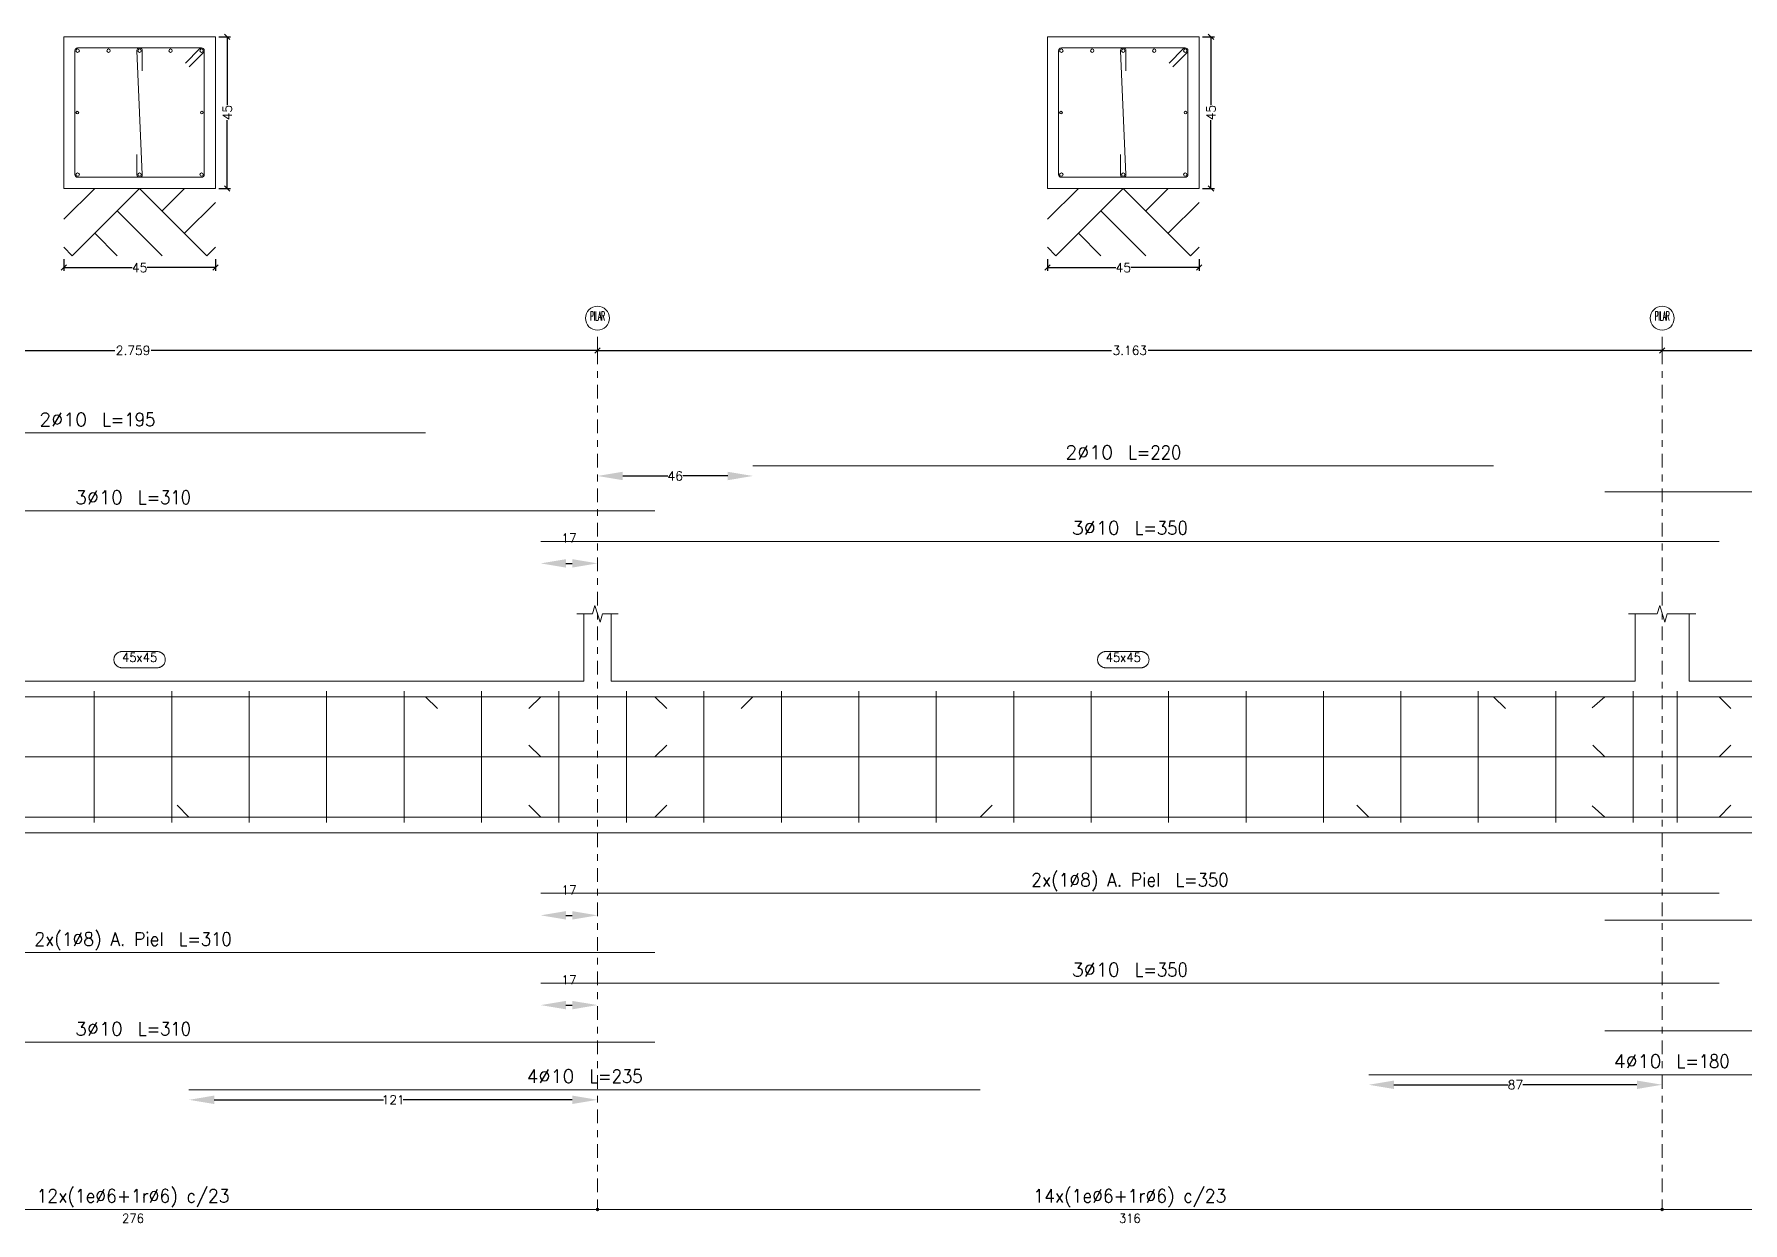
# Model space of a CAD drawing. Header units: millimetres. Extents: x 1 to 227, y -3 to 111.
# Drawn here: x 94.16 to 119.54, y 85.09 to 102.74 of the extents above; entities that cross this region are included whole.
import ezdxf
from ezdxf.enums import TextEntityAlignment as Align

# ---------------------------------------------------------------- set-up
doc = ezdxf.new("R2010")
doc.units = ezdxf.units.MM
doc.linetypes.add('CYPE_RAYAPUNTO', pattern=[0.4125, 0.2025, -0.105, 0, -0.105])
for name, color, linetype, lineweight in [('ALZ_ARM_LONG_ARM_TEXTOS', 3, 'Continuous', 9), ('ALZ_ARM_LONG_TXT_LONG', 3, 'Continuous', 9), ('ALZ_ARM_TRANS_TXT_EST', 3, 'Continuous', 9), ('ALZ_CONT_NUDOS', 122, 'Continuous', 9), ('ALZ_CONT_VIG_HORMIGON', 2, 'Continuous', 9), ('ALZ_COT_COT_ARM', 3, 'Continuous', 0), ('ALZ_COT_COT_EST', 3, 'Continuous', 0), ('ALZ_COT_COT_LIN_APOYOS', 2, 'CYPE_RAYAPUNTO', 0), ('ALZ_COT_LONGITUD_PROYECTADA', 122, 'Continuous', 0), ('ALZ_COT_TEXTOS_ESTRIBOS', 122, 'Continuous', 0), ('ALZ_REF_COT_LIN_AUX_COTA', 2, 'CYPE_RAYAPUNTO', 9), ('ALZ_REF_REF_NOMBRE', 3, 'Continuous', 9), ('ALZ_REF_REF_REFERENCIA', 3, 'Continuous', 9), ('ALZ_REF_TEXTO_REF_NOMBRE', 3, 'Continuous', 9), ('ALZ_REF_TEXTO_REF_REFERENCIA', 3, 'Continuous', 9), ('ARM_LONGITUDINAL_Ø10', 103, 'Continuous', 9), ('ARM_LONGITUDINAL_Ø8', 32, 'Continuous', 9), ('ARM_TRANSVERSAL_Ø6', 151, 'Continuous', 9), ('SEC_CONT_TERRENO_SECCION', 36, 'Continuous', 0), ('SEC_CONT_VIG_HORMIGON_SECCION', 2, 'Continuous', 9), ('SEC_COTAS_SEC_DIM_VIGA', 122, 'Continuous', 0)]:
    doc.layers.add(name, color=color, linetype=linetype, lineweight=lineweight)
doc.styles.add('CYPETXT_0.2_romans', font='romans__.ttf', dxfattribs={"height": 0.133333})
doc.styles.add('CYPETXT_romans', font='romans__.ttf', dxfattribs={"height": 0.2})
doc.dimstyles.new('cype_arrow', dxfattribs={"dimtxt": 0.18, "dimasz": 0.375, "dimexe": 0.05, "dimexo": 0.05, "dimgap": 0, "dimtad": 0, "dimdec": 4, "dimzin": 0, "dimdsep": 46, "dimtxsty": 'CYPETXT_0.2_romans', "dimcen": 0.09, "dimadec": 0, "dimazin": 0, "dimtfac": 1, "dimtdec": 4, "dimtofl": 0, "dimtmove": 2, "dimatfit": 3, "dimfxl": 1, "dimtolj": 1, "dimtzin": 0, "dimarcsym": 0})
doc.dimstyles.new('cype_oblique', dxfattribs={"dimtxt": 0.18, "dimasz": 0.18, "dimexe": 0.05, "dimexo": 0.05, "dimgap": 0, "dimtad": 0, "dimdec": 4, "dimzin": 0, "dimdsep": 46, "dimtxsty": 'CYPETXT_0.2_romans', "dimblk": 'OBLIQUE', "dimtsz": 0.04, "dimcen": 0.09, "dimadec": 0, "dimazin": 0, "dimtfac": 1, "dimtdec": 4, "dimtofl": 0, "dimtmove": 2, "dimatfit": 3, "dimfxl": 1, "dimtolj": 1, "dimtzin": 0, "dimarcsym": 0})

# ---------------------------------------------------------------- blocks, each defined once
blk = doc.blocks.new('*D10')
at = {"layer": 'Defpoints', "color": 0, "transparency": 16777216}
for p in [(94.605, 99.455), (96.855, 99.455), (96.855, 99.278)]:
    blk.add_point(p, dxfattribs=at)
at = {"layer": 'SEC_COTAS_SEC_DIM_VIGA', "color": 0, "lineweight": -2, "transparency": 16777216}
for p, q in [((94.565, 99.238), (94.645, 99.318)), ((94.605, 99.405), (94.605, 99.228)), ((94.605, 99.278), (95.62, 99.278)), ((96.855, 99.278), (95.84, 99.278)), ((96.815, 99.238), (96.895, 99.318)), ((96.855, 99.405), (96.855, 99.228))]:
    blk.add_line(p, q, dxfattribs=at)
at = {"layer": 'SEC_COTAS_SEC_DIM_VIGA', "color": 0, "transparency": 16777216, "insert": (95.73, 99.278), "char_height": 0.1333, "attachment_point": 5, "style": 'CYPETXT_0.2_romans'}
blk.add_mtext('\\A1;45', dxfattribs=at)
blk = doc.blocks.new('_OBLIQUE')
at = {"color": 0, "linetype": 'ByBlock', "lineweight": -2}
blk.add_line((-0.5, -0.5), (0.5, 0.5), dxfattribs=at)
blk = doc.blocks.new('*D11')
at = {"layer": 'Defpoints', "color": 0, "transparency": 16777216}
for p in [(96.855, 102.705), (97.032, 102.705), (96.855, 100.455)]:
    blk.add_point(p, dxfattribs=at)
at = {"layer": 'SEC_COTAS_SEC_DIM_VIGA', "color": 0, "lineweight": -2, "transparency": 16777216}
for p, q in [((96.905, 102.705), (97.082, 102.705)), ((97.072, 102.665), (96.992, 102.745)), ((97.032, 102.705), (97.032, 101.69)), ((97.032, 100.455), (97.032, 101.47)), ((97.072, 100.415), (96.992, 100.495)), ((96.905, 100.455), (97.082, 100.455))]:
    blk.add_line(p, q, dxfattribs=at)
at = {"layer": 'SEC_COTAS_SEC_DIM_VIGA', "color": 0, "transparency": 16777216, "insert": (97.032, 101.58), "char_height": 0.1333, "attachment_point": 5, "rotation": 90, "style": 'CYPETXT_0.2_romans'}
blk.add_mtext('\\A1;45', dxfattribs=at)
blk = doc.blocks.new('*D12')
at = {"layer": 'Defpoints', "color": 0, "transparency": 16777216}
for p in [(109.214, 99.455), (111.464, 99.455), (111.464, 99.278)]:
    blk.add_point(p, dxfattribs=at)
at = {"layer": 'SEC_COTAS_SEC_DIM_VIGA', "color": 0, "lineweight": -2, "transparency": 16777216}
for p, q in [((109.174, 99.238), (109.254, 99.318)), ((109.214, 99.405), (109.214, 99.228)), ((109.214, 99.278), (110.228, 99.278)), ((111.464, 99.278), (110.449, 99.278)), ((111.424, 99.238), (111.504, 99.318)), ((111.464, 99.405), (111.464, 99.228))]:
    blk.add_line(p, q, dxfattribs=at)
at = {"layer": 'SEC_COTAS_SEC_DIM_VIGA', "color": 0, "transparency": 16777216, "insert": (110.339, 99.278), "char_height": 0.1333, "attachment_point": 5, "style": 'CYPETXT_0.2_romans'}
blk.add_mtext('\\A1;45', dxfattribs=at)
blk = doc.blocks.new('*D13')
at = {"layer": 'Defpoints', "color": 0, "transparency": 16777216}
for p in [(111.464, 102.705), (111.641, 102.705), (111.464, 100.455)]:
    blk.add_point(p, dxfattribs=at)
at = {"layer": 'SEC_COTAS_SEC_DIM_VIGA', "color": 0, "lineweight": -2, "transparency": 16777216}
for p, q in [((111.514, 102.705), (111.691, 102.705)), ((111.681, 102.665), (111.601, 102.745)), ((111.641, 102.705), (111.641, 101.69)), ((111.641, 100.455), (111.641, 101.47)), ((111.681, 100.415), (111.601, 100.495)), ((111.514, 100.455), (111.691, 100.455))]:
    blk.add_line(p, q, dxfattribs=at)
at = {"layer": 'SEC_COTAS_SEC_DIM_VIGA', "color": 0, "transparency": 16777216, "insert": (111.641, 101.58), "char_height": 0.1333, "attachment_point": 5, "rotation": 90, "style": 'CYPETXT_0.2_romans'}
blk.add_mtext('\\A1;45', dxfattribs=at)
blk = doc.blocks.new('*D19')
at = {"layer": 'ALZ_COT_LONGITUD_PROYECTADA', "color": 0, "lineweight": -2, "transparency": 16777216}
for p, q in [((88.695, 98.009), (88.775, 98.089)), ((88.735, 98.049), (95.361, 98.049)), ((102.53, 98.049), (95.904, 98.049)), ((102.49, 98.009), (102.57, 98.089))]:
    blk.add_line(p, q, dxfattribs=at)
at = {"layer": 'Defpoints', "color": 0, "transparency": 16777216}
for p in [(88.735, 98.049), (88.735, 98.049), (102.53, 98.049)]:
    blk.add_point(p, dxfattribs=at)
at = {"layer": 'ALZ_COT_LONGITUD_PROYECTADA', "color": 0, "transparency": 16777216, "insert": (95.633, 98.049), "char_height": 0.1333, "attachment_point": 5, "style": 'CYPETXT_0.2_romans'}
blk.add_mtext('\\A1;2.759', dxfattribs=at)
blk = doc.blocks.new('*D20')
at = {"layer": 'ALZ_COT_LONGITUD_PROYECTADA', "color": 0, "lineweight": -2, "transparency": 16777216}
for p, q in [((102.49, 98.009), (102.57, 98.089)), ((102.53, 98.049), (110.165, 98.049)), ((118.342, 98.049), (110.707, 98.049)), ((118.302, 98.009), (118.382, 98.089))]:
    blk.add_line(p, q, dxfattribs=at)
at = {"layer": 'Defpoints', "color": 0, "transparency": 16777216}
for p in [(102.53, 98.049), (102.53, 98.049), (118.342, 98.049)]:
    blk.add_point(p, dxfattribs=at)
at = {"layer": 'ALZ_COT_LONGITUD_PROYECTADA', "color": 0, "transparency": 16777216, "insert": (110.436, 98.049), "char_height": 0.1333, "attachment_point": 5, "style": 'CYPETXT_0.2_romans'}
blk.add_mtext('\\A1;3.163', dxfattribs=at)
blk = doc.blocks.new('*D21')
at = {"layer": 'ALZ_COT_LONGITUD_PROYECTADA', "color": 0, "lineweight": -2, "transparency": 16777216}
for p, q in [((118.302, 98.009), (118.382, 98.089)), ((118.342, 98.049), (128.343, 98.049)), ((138.887, 98.049), (128.887, 98.049)), ((138.847, 98.009), (138.927, 98.089))]:
    blk.add_line(p, q, dxfattribs=at)
at = {"layer": 'Defpoints', "color": 0, "transparency": 16777216}
for p in [(118.342, 98.049), (118.342, 98.049), (138.887, 98.049)]:
    blk.add_point(p, dxfattribs=at)
at = {"layer": 'ALZ_COT_LONGITUD_PROYECTADA', "color": 0, "transparency": 16777216, "insert": (128.615, 98.049), "char_height": 0.1333, "attachment_point": 5, "style": 'CYPETXT_0.2_romans'}
blk.add_mtext('\\A1;4.109', dxfattribs=at)
blk = doc.blocks.new('*D25')
at = {"layer": 'ALZ_COT_COT_ARM', "color": 0, "lineweight": -2, "transparency": 16777216}
blk.add_line((102.06125, 94.885838), (102.155, 94.885838), dxfattribs=at)
at = {"layer": 'ALZ_COT_COT_ARM', "color": 0, "transparency": 16777216}
for points in [[(102.06125, 94.948338), (102.06125, 94.823338), (101.68625, 94.885838)], [(102.155, 94.948338), (102.155, 94.823338), (102.53, 94.885838)]]:
    blk.add_solid(points, dxfattribs=at)
at = {"layer": 'Defpoints', "color": 0, "transparency": 16777216}
for p in [(101.68625, 94.885838), (102.53, 94.885838), (102.53, 94.885838)]:
    blk.add_point(p, dxfattribs=at)
at = {"layer": 'ALZ_COT_COT_ARM', "color": 0, "transparency": 16777216, "insert": (102.108125, 95.260838), "char_height": 0.1333333, "attachment_point": 5, "style": 'CYPETXT_0.2_romans'}
blk.add_mtext('\\A1;17', dxfattribs=at)
blk = doc.blocks.new('*D26')
at = {"layer": 'ALZ_COT_COT_ARM', "color": 0, "lineweight": -2, "transparency": 16777216}
blk.add_line((102.061, 88.326), (102.155, 88.326), dxfattribs=at)
at = {"layer": 'ALZ_COT_COT_ARM', "color": 0, "transparency": 16777216}
for points in [[(102.061, 88.388), (102.061, 88.263), (101.686, 88.326)], [(102.155, 88.388), (102.155, 88.263), (102.53, 88.326)]]:
    blk.add_solid(points, dxfattribs=at)
at = {"layer": 'Defpoints', "color": 0, "transparency": 16777216}
for p in [(101.686, 88.326), (102.53, 88.326), (102.53, 88.326)]:
    blk.add_point(p, dxfattribs=at)
at = {"layer": 'ALZ_COT_COT_ARM', "color": 0, "transparency": 16777216, "insert": (102.108, 88.701), "char_height": 0.1333, "attachment_point": 5, "style": 'CYPETXT_0.2_romans'}
blk.add_mtext('\\A1;17', dxfattribs=at)
blk = doc.blocks.new('*D29')
at = {"layer": 'ALZ_COT_COT_ARM', "color": 0, "lineweight": -2, "transparency": 16777216}
blk.add_line((102.06125, 89.658838), (102.155, 89.658838), dxfattribs=at)
at = {"layer": 'ALZ_COT_COT_ARM', "color": 0, "transparency": 16777216}
for points in [[(102.06125, 89.721338), (102.06125, 89.596338), (101.68625, 89.658838)], [(102.155, 89.721338), (102.155, 89.596338), (102.53, 89.658838)]]:
    blk.add_solid(points, dxfattribs=at)
at = {"layer": 'Defpoints', "color": 0, "transparency": 16777216}
for p in [(101.68625, 89.658838), (102.53, 89.658838), (102.53, 89.658838)]:
    blk.add_point(p, dxfattribs=at)
at = {"layer": 'ALZ_COT_COT_ARM', "color": 0, "transparency": 16777216, "insert": (102.108125, 90.033838), "char_height": 0.1333333, "attachment_point": 5, "style": 'CYPETXT_0.2_romans'}
blk.add_mtext('\\A1;17', dxfattribs=at)
blk = doc.blocks.new('*D31')
at = {"layer": 'ALZ_COT_COT_ARM', "color": 0, "lineweight": -2, "transparency": 16777216}
for p, q in [((102.905, 96.184), (103.574, 96.184)), ((104.464, 96.184), (103.795, 96.184))]:
    blk.add_line(p, q, dxfattribs=at)
at = {"layer": 'ALZ_COT_COT_ARM', "color": 0, "transparency": 16777216}
for points in [[(102.905, 96.246), (102.905, 96.121), (102.53, 96.184)], [(104.464, 96.246), (104.464, 96.121), (104.839, 96.184)]]:
    blk.add_solid(points, dxfattribs=at)
at = {"layer": 'Defpoints', "color": 0, "transparency": 16777216}
for p in [(102.53, 96.184), (104.839, 96.184), (104.839, 96.184)]:
    blk.add_point(p, dxfattribs=at)
at = {"layer": 'ALZ_COT_COT_ARM', "color": 0, "transparency": 16777216, "insert": (103.684, 96.184), "char_height": 0.1333, "attachment_point": 5, "style": 'CYPETXT_0.2_romans'}
blk.add_mtext('\\A1;46', dxfattribs=at)
blk = doc.blocks.new('*D34')
at = {"layer": 'ALZ_COT_COT_ARM', "color": 0, "lineweight": -2, "transparency": 16777216}
for p, q in [((96.838, 86.919), (99.351, 86.919)), ((102.155, 86.919), (99.642, 86.919))]:
    blk.add_line(p, q, dxfattribs=at)
at = {"layer": 'ALZ_COT_COT_ARM', "color": 0, "transparency": 16777216}
for points in [[(96.838, 86.982), (96.838, 86.857), (96.463, 86.919)], [(102.155, 86.982), (102.155, 86.857), (102.53, 86.919)]]:
    blk.add_solid(points, dxfattribs=at)
at = {"layer": 'Defpoints', "color": 0, "transparency": 16777216}
for p in [(96.463, 86.919), (102.53, 86.919), (102.53, 86.919)]:
    blk.add_point(p, dxfattribs=at)
at = {"layer": 'ALZ_COT_COT_ARM', "color": 0, "transparency": 16777216, "insert": (99.496, 86.919), "char_height": 0.1333, "attachment_point": 5, "style": 'CYPETXT_0.2_romans'}
blk.add_mtext('\\A1;121', dxfattribs=at)
blk = doc.blocks.new('*D35')
at = {"layer": 'ALZ_COT_COT_ARM', "color": 0, "lineweight": -2, "transparency": 16777216}
for p, q in [((114.358, 87.143), (116.053, 87.143)), ((117.967, 87.143), (116.273, 87.143))]:
    blk.add_line(p, q, dxfattribs=at)
at = {"layer": 'ALZ_COT_COT_ARM', "color": 0, "transparency": 16777216}
for points in [[(114.358, 87.205), (114.358, 87.08), (113.983, 87.143)], [(117.967, 87.205), (117.967, 87.08), (118.342, 87.143)]]:
    blk.add_solid(points, dxfattribs=at)
at = {"layer": 'Defpoints', "color": 0, "transparency": 16777216}
for p in [(113.983, 87.143), (118.342, 87.143), (118.342, 87.143)]:
    blk.add_point(p, dxfattribs=at)
at = {"layer": 'ALZ_COT_COT_ARM', "color": 0, "transparency": 16777216, "insert": (116.163, 87.143), "char_height": 0.1333, "attachment_point": 5, "style": 'CYPETXT_0.2_romans'}
blk.add_mtext('\\A1;87', dxfattribs=at)

msp = doc.modelspace()

# ---------------------------------------------------------------- linework, layer by layer
at = {"layer": 'ALZ_CONT_NUDOS'}
for p, q in [((102.325, 93.13584), (102.325, 94.13584)), ((102.735, 93.13584), (102.735, 94.13584)), ((117.9425, 93.13584), (117.9425, 94.13584)), ((118.7425, 93.13584), (118.7425, 94.13584))]:
    msp.add_line(p, q, dxfattribs=at)
for points in [[(102.225, 94.13584), (102.455, 94.13584), (102.4925, 94.26084), (102.5675, 94.01084), (102.605, 94.13584), (102.835, 94.13584)], [(117.8425, 94.13584), (118.2675, 94.13584), (118.305, 94.26084), (118.38, 94.01084), (118.4175, 94.13584), (118.8425, 94.13584)], [(102.325, 90.88584), (102.735, 90.88584)], [(117.9425, 90.88584), (118.7425, 90.88584)]]:
    msp.add_lwpolyline(points, dxfattribs=at)
at = {"layer": 'ALZ_CONT_VIG_HORMIGON'}
for p, q in [((89.135, 93.13584), (102.325, 93.13584)), ((102.735, 93.13584), (117.9425, 93.13584)), ((118.7425, 93.13584), (138.6825, 93.13584)), ((89.135, 90.88584), (102.325, 90.88584)), ((102.735, 90.88584), (117.9425, 90.88584)), ((118.7425, 90.88584), (138.6825, 90.88584))]:
    msp.add_line(p, q, dxfattribs=at)
at = {"layer": 'ALZ_COT_COT_EST'}
for p, q in [((102.53, 85.29247), (102.53, 85.39247)), ((118.3425, 85.29247), (118.3425, 85.39247))]:
    msp.add_line(p, q, dxfattribs=at)
for points in [[(88.735, 85.29247), (102.53, 85.29247), (102.53, 85.39247)], [(102.53, 85.29247), (118.3425, 85.29247), (118.3425, 85.39247)], [(118.3425, 85.29247), (140.64, 85.29247), (140.64, 85.39247)]]:
    msp.add_lwpolyline(points, dxfattribs=at)
for centre in [(102.53, 85.29247), (102.53, 85.29247), (118.3425, 85.29247), (118.3425, 85.29247)]:
    msp.add_circle(centre, 0.02, dxfattribs=at)
at = {"layer": 'ALZ_COT_COT_LIN_APOYOS'}
for p, q in [((102.53, 98.04875), (102.53, 85.29247)), ((118.3425, 98.04875), (118.3425, 85.29247))]:
    msp.add_line(p, q, dxfattribs=at)
at = {"layer": 'ALZ_REF_COT_LIN_AUX_COTA'}
for p, q in [((102.53, 98.04875), (102.53, 98.34875)), ((118.3425, 98.04875), (118.3425, 98.34875))]:
    msp.add_line(p, q, dxfattribs=at)
at = {"layer": 'ALZ_REF_REF_NOMBRE'}
for points in [[(95.992, 93.57584), (96.00002, 93.57557), (96.00799, 93.57477), (96.0159, 93.57343), (96.0237, 93.57157), (96.03136, 93.5692), (96.03885, 93.56632), (96.04612, 93.56294), (96.05315, 93.55909), (96.05991, 93.55477), (96.06637, 93.55001), (96.07249, 93.54484), (96.07826, 93.53926), (96.08364, 93.53331), (96.08861, 93.52702), (96.09315, 93.52041), (96.09723, 93.51351), (96.10085, 93.50635), (96.10398, 93.49897), (96.10661, 93.49139), (96.10873, 93.48366), (96.11033, 93.4758), (96.1114, 93.46785), (96.11193, 93.45985), (96.11193, 93.45183), (96.1114, 93.44383), (96.11033, 93.43588), (96.10873, 93.42802), (96.10661, 93.42028), (96.10398, 93.41271), (96.10085, 93.40533), (96.09723, 93.39817), (96.09315, 93.39127), (96.08861, 93.38466), (96.08364, 93.37836), (96.07826, 93.37241), (96.07249, 93.36684), (96.06637, 93.36166), (96.05991, 93.35691), (96.05315, 93.35259), (96.04612, 93.34874), (96.03885, 93.34536), (96.03136, 93.34248), (96.0237, 93.3401), (96.0159, 93.33824), (96.00799, 93.33691), (96.00002, 93.33611), (95.992, 93.33584), (95.468, 93.33584), (95.45998, 93.33611), (95.45201, 93.33691), (95.4441, 93.33824), (95.4363, 93.3401), (95.42864, 93.34248), (95.42115, 93.34536), (95.41388, 93.34874), (95.40685, 93.35259), (95.40009, 93.35691), (95.39363, 93.36166), (95.38751, 93.36684), (95.38174, 93.37241), (95.37636, 93.37836), (95.37139, 93.38466), (95.36685, 93.39127), (95.36277, 93.39817), (95.35915, 93.40533), (95.35602, 93.41271), (95.35339, 93.42028), (95.35127, 93.42802), (95.34967, 93.43588), (95.3486, 93.44383), (95.34807, 93.45183), (95.34807, 93.45985), (95.3486, 93.46785), (95.34967, 93.4758), (95.35127, 93.48366), (95.35339, 93.49139), (95.35602, 93.49897), (95.35915, 93.50635), (95.36277, 93.51351), (95.36685, 93.52041), (95.37139, 93.52702), (95.37636, 93.53331), (95.38174, 93.53926), (95.38751, 93.54484), (95.39363, 93.55001), (95.40009, 93.55477), (95.40685, 93.55909), (95.41388, 93.56294), (95.42115, 93.56632), (95.42864, 93.5692), (95.4363, 93.57157), (95.4441, 93.57343), (95.45201, 93.57477), (95.45998, 93.57557), (95.468, 93.57584), (95.992, 93.57584)], [(110.60075, 93.57584), (110.60877, 93.57557), (110.61674, 93.57477), (110.62465, 93.57343), (110.63245, 93.57157), (110.64011, 93.5692), (110.6476, 93.56632), (110.65487, 93.56294), (110.6619, 93.55909), (110.66866, 93.55477), (110.67512, 93.55001), (110.68124, 93.54484), (110.68701, 93.53926), (110.69239, 93.53331), (110.69736, 93.52702), (110.7019, 93.52041), (110.70598, 93.51351), (110.7096, 93.50635), (110.71273, 93.49897), (110.71536, 93.49139), (110.71748, 93.48366), (110.71908, 93.4758), (110.72015, 93.46785), (110.72068, 93.45985), (110.72068, 93.45183), (110.72015, 93.44383), (110.71908, 93.43588), (110.71748, 93.42802), (110.71536, 93.42028), (110.71273, 93.41271), (110.7096, 93.40533), (110.70598, 93.39817), (110.7019, 93.39127), (110.69736, 93.38466), (110.69239, 93.37836), (110.68701, 93.37241), (110.68124, 93.36684), (110.67512, 93.36166), (110.66866, 93.35691), (110.6619, 93.35259), (110.65487, 93.34874), (110.6476, 93.34536), (110.64011, 93.34248), (110.63245, 93.3401), (110.62465, 93.33824), (110.61674, 93.33691), (110.60877, 93.33611), (110.60075, 93.33584), (110.07675, 93.33584), (110.06873, 93.33611), (110.06076, 93.33691), (110.05285, 93.33824), (110.04505, 93.3401), (110.03739, 93.34248), (110.0299, 93.34536), (110.02263, 93.34874), (110.0156, 93.35259), (110.00884, 93.35691), (110.00238, 93.36166), (109.99626, 93.36684), (109.99049, 93.37241), (109.98511, 93.37836), (109.98014, 93.38466), (109.9756, 93.39127), (109.97152, 93.39817), (109.9679, 93.40533), (109.96477, 93.41271), (109.96214, 93.42028), (109.96002, 93.42802), (109.95842, 93.43588), (109.95735, 93.44383), (109.95682, 93.45183), (109.95682, 93.45985), (109.95735, 93.46785), (109.95842, 93.4758), (109.96002, 93.48366), (109.96214, 93.49139), (109.96477, 93.49897), (109.9679, 93.50635), (109.97152, 93.51351), (109.9756, 93.52041), (109.98014, 93.52702), (109.98511, 93.53331), (109.99049, 93.53926), (109.99626, 93.54484), (110.00238, 93.55001), (110.00884, 93.55477), (110.0156, 93.55909), (110.02263, 93.56294), (110.0299, 93.56632), (110.03739, 93.5692), (110.04505, 93.57157), (110.05285, 93.57343), (110.06076, 93.57477), (110.06873, 93.57557), (110.07675, 93.57584), (110.60075, 93.57584)]]:
    msp.add_lwpolyline(points, close=True, dxfattribs=at)
at = {"layer": 'ALZ_REF_REF_REFERENCIA'}
for centre in [(102.53, 98.52714), (118.3425, 98.52714)]:
    msp.add_circle(centre, 0.17839, dxfattribs=at)
at = {"layer": 'ARM_LONGITUDINAL_Ø10'}
for p, q in [((99.97625, 92.90584), (100.15303, 92.72906)), ((101.68625, 92.90584), (101.50947, 92.72906)), ((103.3825, 92.90584), (103.55928, 92.72906)), ((104.83875, 92.90584), (104.66197, 92.72906)), ((115.83875, 92.90584), (116.01553, 92.72906)), ((117.49, 92.90584), (117.30389, 92.73892)), ((119.18625, 92.90584), (119.36303, 92.72906)), ((96.463, 91.11584), (96.28622, 91.29261)), ((101.68625, 91.11584), (101.50947, 91.29261)), ((103.3825, 91.11584), (103.55928, 91.29261)), ((108.213, 91.11584), (108.38978, 91.29261)), ((113.98342, 91.11584), (113.80664, 91.29261)), ((117.49, 91.11584), (117.30389, 91.28276)), ((119.18625, 91.11584), (119.36303, 91.29261))]:
    msp.add_line(p, q, dxfattribs=at)
for points in [[(90.22625, 96.8222), (99.97625, 96.8222)], [(104.83875, 96.33392), (115.83875, 96.33392)], [(117.49, 95.94875), (140.365, 95.94875), (140.41284, 95.93923), (140.45339, 95.91213), (140.48048, 95.87158), (140.49, 95.82375), (140.49, 94.69875)], [(87.8825, 95.6666), (103.3825, 95.6666)], [(101.68625, 95.21284), (119.18625, 95.21284)], [(87.8825, 92.90584), (103.3825, 92.90584)], [(90.22625, 92.90584), (99.97625, 92.90584)], [(101.68625, 92.90584), (119.18625, 92.90584)], [(104.83875, 92.90584), (115.83875, 92.90584)], [(117.49, 92.90584), (140.365, 92.90584), (140.41284, 92.89632), (140.45339, 92.86923), (140.48048, 92.82867), (140.49, 92.78084), (140.49, 91.65584)], [(117.49, 91.11584), (140.365, 91.11584), (140.41284, 91.12535), (140.45339, 91.15245), (140.48048, 91.193), (140.49, 91.24084), (140.49, 92.36584)], [(87.8825, 91.11584), (103.3825, 91.11584)], [(96.463, 91.11584), (108.213, 91.11584)], [(101.68625, 91.11584), (119.18625, 91.11584)], [(113.98342, 91.11584), (122.98342, 91.11584)], [(117.49, 87.94261), (140.365, 87.94261), (140.41284, 87.95213), (140.45339, 87.97922), (140.48048, 88.01978), (140.49, 88.06761), (140.49, 89.19261)], [(101.68625, 88.65252), (119.18625, 88.65252)], [(87.8825, 87.77362), (103.3825, 87.77362)], [(113.98342, 87.29261), (122.98342, 87.29261)], [(96.463, 87.06945), (108.213, 87.06945)]]:
    msp.add_lwpolyline(points, dxfattribs=at)
for centre in [(94.81, 102.49986), (95.27, 102.49986), (95.73, 102.49986), (96.19, 102.49986), (96.65, 102.49986), (109.41875, 102.49986), (109.87875, 102.49986), (110.33875, 102.49986), (110.79875, 102.49986), (111.25875, 102.49986), (94.81, 100.65986), (95.73, 100.65986), (96.65, 100.65986), (109.41875, 100.65986), (110.33875, 100.65986), (111.25875, 100.65986)]:
    msp.add_circle(centre, 0.025, dxfattribs=at)
at = {"layer": 'ARM_LONGITUDINAL_Ø8'}
for p, q in [((101.68625, 92.01084), (101.50947, 92.18761)), ((103.3825, 92.01084), (103.55928, 92.18761)), ((117.49, 92.01084), (117.31322, 92.18761)), ((119.18625, 92.01084), (119.36303, 92.18761))]:
    msp.add_line(p, q, dxfattribs=at)
for points in [[(87.8825, 92.01084), (103.3825, 92.01084)], [(101.68625, 92.01084), (119.18625, 92.01084)], [(117.49, 92.01084), (140.37453, 92.01084)], [(117.49, 89.58634), (140.37453, 89.58634), (140.40525, 89.61212), (140.4253, 89.64684), (140.43226, 89.68634), (140.115, 90.23586)], [(101.68625, 89.98584), (119.18625, 89.98584)], [(87.8825, 89.10627), (103.3825, 89.10627)]]:
    msp.add_lwpolyline(points, dxfattribs=at)
for centre in [(94.805, 101.57986), (96.655, 101.57986), (109.41375, 101.57986), (111.26375, 101.57986)]:
    msp.add_circle(centre, 0.02, dxfattribs=at)
at = {"layer": 'ARM_TRANSVERSAL_Ø6'}
for p, q in [((95.0575, 92.98584), (95.0575, 91.03584)), ((96.2075, 92.98584), (96.2075, 91.03584)), ((97.3575, 92.98584), (97.3575, 91.03584)), ((98.5075, 92.98584), (98.5075, 91.03584)), ((99.6575, 92.98584), (99.6575, 91.03584)), ((100.8075, 92.98584), (100.8075, 91.03584)), ((101.9575, 92.98584), (101.9575, 91.03584)), ((102.96125, 92.98584), (102.96125, 91.03584)), ((104.11125, 92.98584), (104.11125, 91.03584)), ((105.26125, 92.98584), (105.26125, 91.03584)), ((106.41125, 92.98584), (106.41125, 91.03584)), ((107.56125, 92.98584), (107.56125, 91.03584)), ((108.71125, 92.98584), (108.71125, 91.03584)), ((109.86125, 92.98584), (109.86125, 91.03584)), ((111.01125, 92.98584), (111.01125, 91.03584)), ((112.16125, 92.98584), (112.16125, 91.03584)), ((113.31125, 92.98584), (113.31125, 91.03584)), ((114.46125, 92.98584), (114.46125, 91.03584)), ((115.61125, 92.98584), (115.61125, 91.03584)), ((116.76125, 92.98584), (116.76125, 91.03584)), ((117.91125, 92.98584), (117.91125, 91.03584)), ((118.56625, 92.98584), (118.56625, 91.03584))]:
    msp.add_line(p, q, dxfattribs=at)
for points in [[(96.46615, 102.25945), (96.67828, 102.47158), (96.68326, 102.47764), (96.68696, 102.48456), (96.68923, 102.49206), (96.69, 102.49986), (96.68923, 102.50767), (96.68696, 102.51517), (96.68326, 102.52209), (96.67828, 102.52815), (96.67222, 102.53312), (96.66531, 102.53682), (96.6578, 102.5391), (96.65, 102.53986), (94.81, 102.53986), (94.79469, 102.53682), (94.78172, 102.52815), (94.77304, 102.51517), (94.77, 102.49986), (94.77, 100.65986), (94.77304, 100.64456), (94.78172, 100.63158), (94.79469, 100.62291), (94.81, 100.61986), (96.65, 100.61986), (96.66531, 100.62291), (96.67828, 100.63158), (96.68696, 100.64456), (96.69, 100.65986), (96.69, 102.49986), (96.68923, 102.50767), (96.68696, 102.51517), (96.68326, 102.52209), (96.67828, 102.52815), (96.67222, 102.53312), (96.66531, 102.53682), (96.6578, 102.5391), (96.65, 102.53986), (96.6422, 102.5391), (96.63469, 102.53682), (96.62778, 102.53312), (96.62172, 102.52815), (96.40958, 102.31602)], [(95.69, 100.95986), (95.69, 100.65986), (95.691, 100.65096), (95.69396, 100.64251), (95.69873, 100.63492), (95.70506, 100.62859), (95.71264, 100.62383), (95.7211, 100.62087), (95.73, 100.61986), (95.7389, 100.62087), (95.74736, 100.62383), (95.75494, 100.62859), (95.76127, 100.63492), (95.76604, 100.64251), (95.769, 100.65096), (95.77, 100.65986), (95.69, 102.49986), (95.691, 102.50877), (95.69396, 102.51722), (95.69873, 102.5248), (95.70506, 102.53114), (95.71264, 102.5359), (95.7211, 102.53886), (95.73, 102.53986), (95.7389, 102.53886), (95.74736, 102.5359), (95.75494, 102.53114), (95.76127, 102.5248), (95.76604, 102.51722), (95.769, 102.50877), (95.77, 102.49986), (95.77, 102.19986)], [(111.0749, 102.25945), (111.28703, 102.47158), (111.29201, 102.47764), (111.29571, 102.48456), (111.29798, 102.49206), (111.29875, 102.49986), (111.29798, 102.50767), (111.29571, 102.51517), (111.29201, 102.52209), (111.28703, 102.52815), (111.28097, 102.53312), (111.27406, 102.53682), (111.26655, 102.5391), (111.25875, 102.53986), (109.41875, 102.53986), (109.40344, 102.53682), (109.39047, 102.52815), (109.38179, 102.51517), (109.37875, 102.49986), (109.37875, 100.65986), (109.38179, 100.64456), (109.39047, 100.63158), (109.40344, 100.62291), (109.41875, 100.61986), (111.25875, 100.61986), (111.27406, 100.62291), (111.28703, 100.63158), (111.29571, 100.64456), (111.29875, 100.65986), (111.29875, 102.49986), (111.29798, 102.50767), (111.29571, 102.51517), (111.29201, 102.52209), (111.28703, 102.52815), (111.28097, 102.53312), (111.27406, 102.53682), (111.26655, 102.5391), (111.25875, 102.53986), (111.25095, 102.5391), (111.24344, 102.53682), (111.23653, 102.53312), (111.23047, 102.52815), (111.01833, 102.31602)], [(110.29875, 100.95986), (110.29875, 100.65986), (110.29975, 100.65096), (110.30271, 100.64251), (110.30748, 100.63492), (110.31381, 100.62859), (110.32139, 100.62383), (110.32985, 100.62087), (110.33875, 100.61986), (110.34765, 100.62087), (110.35611, 100.62383), (110.36369, 100.62859), (110.37002, 100.63492), (110.37479, 100.64251), (110.37775, 100.65096), (110.37875, 100.65986), (110.29875, 102.49986), (110.29975, 102.50877), (110.30271, 102.51722), (110.30748, 102.5248), (110.31381, 102.53114), (110.32139, 102.5359), (110.32985, 102.53886), (110.33875, 102.53986), (110.34765, 102.53886), (110.35611, 102.5359), (110.36369, 102.53114), (110.37002, 102.5248), (110.37479, 102.51722), (110.37775, 102.50877), (110.37875, 102.49986), (110.37875, 102.19986)]]:
    msp.add_lwpolyline(points, dxfattribs=at)
at = {"layer": 'SEC_CONT_TERRENO_SECCION'}
for p, q in [((94.605, 99.99653), (95.06333, 100.45486)), ((94.73, 99.45486), (95.73, 100.45486)), ((95.73, 100.45486), (96.73, 99.45486)), ((96.06333, 100.12153), (96.39667, 100.45486)), ((96.39667, 99.7882), (96.855, 100.24653)), ((109.21375, 99.99653), (109.67208, 100.45486)), ((109.33875, 99.45486), (110.33875, 100.45486)), ((110.33875, 100.45486), (111.33875, 99.45486)), ((110.67208, 100.12153), (111.00542, 100.45486)), ((111.00542, 99.7882), (111.46375, 100.24653)), ((95.39667, 100.12153), (96.06333, 99.45486)), ((110.00542, 100.12153), (110.67208, 99.45486)), ((95.06333, 99.7882), (95.39667, 99.45486)), ((109.67208, 99.7882), (110.00542, 99.45486)), ((94.605, 99.57986), (94.73, 99.45486)), ((96.73, 99.45486), (96.855, 99.57986)), ((109.21375, 99.57986), (109.33875, 99.45486)), ((111.33875, 99.45486), (111.46375, 99.57986))]:
    msp.add_line(p, q, dxfattribs=at)
at = {"layer": 'SEC_CONT_VIG_HORMIGON_SECCION'}
for points in [[(96.855, 102.70486), (94.605, 102.70486), (94.605, 100.45486), (96.855, 100.45486), (96.855, 102.70486)], [(111.46375, 102.70486), (109.21375, 102.70486), (109.21375, 100.45486), (111.46375, 100.45486), (111.46375, 102.70486)]]:
    msp.add_lwpolyline(points, close=True, dxfattribs=at)

# ---------------------------------------------------------------- texts
at = {"layer": 'ALZ_ARM_LONG_ARM_TEXTOS', "style": 'CYPETXT_romans'}
for s, width, p, p2 in [('2%%c10', 0.900912, (94.23975, 96.9222), (94.95075, 96.9222)), ('2%%c10', 0.900912, (109.47725, 96.43392), (110.18825, 96.43392)), ('3%%c10', 0.900912, (94.771, 95.7666), (95.482, 95.7666)), ('3%%c10', 0.900912, (109.57475, 95.31284), (110.28575, 95.31284)), ('2x(1%%c8) A. Piel', 0.787854, (108.97025, 90.08584), (110.89025, 90.08584)), ('2x(1%%c8) A. Piel', 0.787854, (94.1665, 89.20627), (96.0865, 89.20627)), ('3%%c10', 0.900912, (109.57475, 88.75252), (110.28575, 88.75252)), ('3%%c10', 0.900912, (94.771, 87.87362), (95.482, 87.87362)), ('4%%c10', 0.900912, (117.62192, 87.39261), (118.33292, 87.39261)), ('4%%c10', 0.900912, (101.4765, 87.16945), (102.1875, 87.16945))]:
    msp.add_text(s, height=0.2, dxfattribs=dict(at, width=width)).set_placement(p, p2, align=Align.FIT)
at = {"layer": 'ALZ_ARM_LONG_TXT_LONG', "style": 'CYPETXT_romans', "width": 0.7704}
for s, p, p2 in [(' L=195', (95.05075, 96.9222), (95.96275, 96.9222)), (' L=220', (110.28825, 96.43392), (111.20025, 96.43392)), (' L=310', (95.582, 95.7666), (96.494, 95.7666)), (' L=350', (110.38575, 95.31284), (111.29775, 95.31284)), (' L=350', (110.99025, 90.08584), (111.90225, 90.08584)), (' L=310', (96.1865, 89.20627), (97.0985, 89.20627)), (' L=350', (110.38575, 88.75252), (111.29775, 88.75252)), (' L=310', (95.582, 87.87362), (96.494, 87.87362)), (' L=180', (118.43292, 87.39261), (119.34492, 87.39261)), (' L=235', (102.2875, 87.16945), (103.1995, 87.16945))]:
    msp.add_text(s, height=0.2, dxfattribs=at).set_placement(p, p2, align=Align.FIT)
at = {"layer": 'ALZ_ARM_TRANS_TXT_EST', "style": 'CYPETXT_romans', "width": 0.810054}
for s, p, p2 in [('12x(1e%%c6+1r%%c6) c/23', (94.2, 85.39247), (97.065, 85.39247)), ('14x(1e%%c6+1r%%c6) c/23', (109.00375, 85.39247), (111.86875, 85.39247))]:
    msp.add_text(s, height=0.2, dxfattribs=at).set_placement(p, p2, align=Align.FIT)
at = {"layer": 'ALZ_COT_TEXTOS_ESTRIBOS', "style": 'CYPETXT_romans', "width": 0.841121}
for s, p, p2 in [('276', (95.4705, 85.09247), (95.7945, 85.09247)), ('316', (110.27425, 85.09247), (110.59825, 85.09247))]:
    msp.add_text(s, height=0.133333, dxfattribs=at).set_placement(p, p2, align=Align.FIT)
at = {"layer": 'ALZ_REF_TEXTO_REF_NOMBRE', "style": 'CYPETXT_romans', "width": 0.840822}
for p, p2 in [((95.468, 93.4225), (95.992, 93.4225)), ((110.07675, 93.4225), (110.60075, 93.4225))]:
    msp.add_text('45x45', height=0.133333, dxfattribs=at).set_placement(p, p2, align=Align.FIT)
at = {"layer": 'ALZ_REF_TEXTO_REF_REFERENCIA', "style": 'CYPETXT_romans', "width": 0.406031}
for p, p2 in [((102.42, 98.4938), (102.64, 98.4938)), ((118.2325, 98.4938), (118.4525, 98.4938))]:
    msp.add_text('PILAR', height=0.133333, dxfattribs=at).set_placement(p, p2, align=Align.FIT)

# ---------------------------------------------------------------- dimensions: what is measured, and where the dimension line sits
at = {"layer": 'ALZ_COT_COT_ARM'}
for p1, p2, text, picture, middle in [((102.53, 96.18392), (104.83875, 96.18392), '46', '*D31', (103.68437, 96.18392)), ((101.68625, 94.88584), (102.53, 94.88584), '17', '*D25', (102.10812, 95.26084)), ((101.68625, 89.65884), (102.53, 89.65884), '17', '*D29', (102.10812, 90.03384)), ((101.68625, 88.32552), (102.53, 88.32552), '17', '*D26', (102.10812, 88.70052)), ((113.98342, 87.14261), (118.3425, 87.14261), '87', '*D35', (116.16296, 87.14261)), ((96.463, 86.91945), (102.53, 86.91945), '121', '*D34', (99.4965, 86.91945))]:
    dim = msp.add_aligned_dim(p1=p1, p2=p2, distance=0, text=text, dimstyle='cype_arrow', override={"dimexe": 0, "dimexo": 0}, dxfattribs=at)
    dim.commit()
    dim.dimension.update_dxf_attribs({"geometry": picture, "text_midpoint": middle})
at = {"layer": 'ALZ_COT_LONGITUD_PROYECTADA'}
for p1, p2, text, picture, middle in [((102.53, 98.04875), (88.735, 98.04875), '2.759', '*D19', (95.6325, 98.04875)), ((118.3425, 98.04875), (102.53, 98.04875), '3.163', '*D20', (110.43625, 98.04875)), ((138.8875, 98.04875), (118.3425, 98.04875), '4.109', '*D21', (128.615, 98.04875))]:
    dim = msp.add_aligned_dim(p1=p1, p2=p2, distance=0, text=text, dimstyle='cype_oblique', override={"dimexe": 0, "dimexo": 0}, dxfattribs=at)
    dim.commit()
    dim.dimension.update_dxf_attribs({"geometry": picture, "text_midpoint": middle})
at = {"layer": 'SEC_COTAS_SEC_DIM_VIGA'}
for p1, p2, picture, middle in [((96.855, 100.45486), (96.855, 102.70486), '*D11', (97.03233, 101.57986)), ((111.46375, 100.45486), (111.46375, 102.70486), '*D13', (111.64108, 101.57986)), ((94.605, 99.45486), (96.855, 99.45486), '*D10', (95.73, 99.27753)), ((109.21375, 99.45486), (111.46375, 99.45486), '*D12', (110.33875, 99.27753))]:
    dim = msp.add_aligned_dim(p1=p1, p2=p2, distance=-0.17733, text='45', dimstyle='cype_oblique', dxfattribs=at)
    dim.commit()
    dim.dimension.update_dxf_attribs({"geometry": picture, "text_midpoint": middle})

doc.saveas('drawing.dxf')
